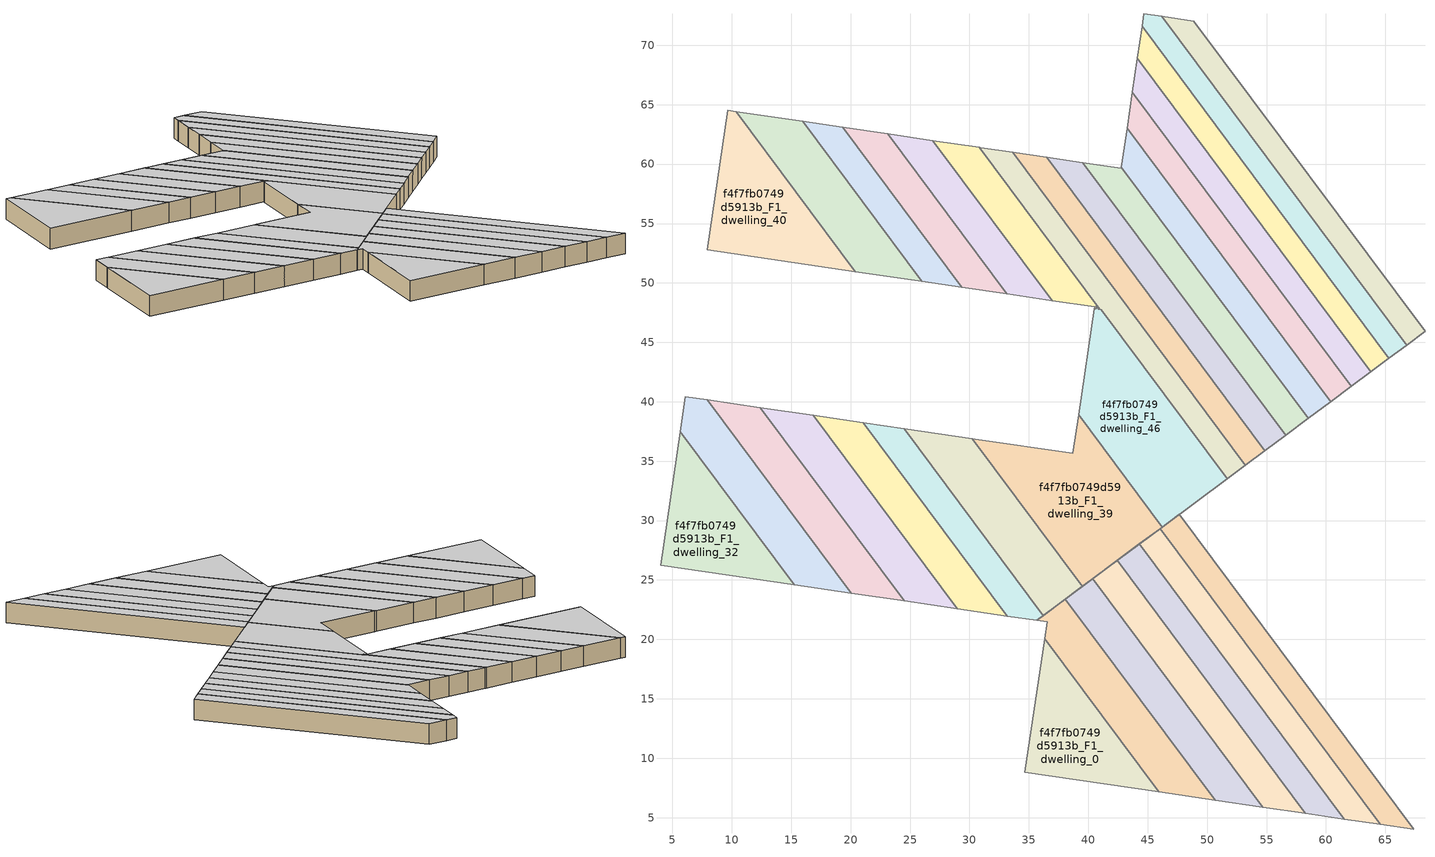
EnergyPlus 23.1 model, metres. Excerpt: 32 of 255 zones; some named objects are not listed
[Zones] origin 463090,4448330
f4f7fb0749d5913b_F1_dwelling_0
 floor to f4f7fb0749d5913b_F0_dwelling_0 (EU_floor_Construction): 36.33,20.07 45.93,7.17 34.66,8.82 z3
 wall adiabatic (EU_wall_Construction): 36.33,20.07 34.66,8.82 45.93,7.17 z3:6
 wall to f4f7fb0749d5913b_F1_dwelling_1 (EU_wall_Construction): 45.93,7.17 36.33,20.07 z3:6
 ceiling to f4f7fb0749d5913b_F2_dwelling_0 (EU_floor_Construction): 45.93,7.17 36.33,20.07 34.66,8.82 z6
f4f7fb0749d5913b_F1_dwelling_1
 floor to f4f7fb0749d5913b_F0_dwelling_1 (EU_floor_Construction): 38.07,23.39 50.67,6.47 45.93,7.17 36.33,20.07 36.53,21.47 35.66,21.6 z3
 wall adiabatic (EU_wall_Construction): 38.07,23.39 35.66,21.6 36.53,21.47 36.33,20.07 / 45.93,7.17 50.67,6.47 z3:6
 wall to f4f7fb0749d5913b_F1_dwelling_2 (EU_wall_Construction): 50.67,6.47 38.07,23.39 z3:6
 ceiling to f4f7fb0749d5913b_F2_dwelling_1 (EU_floor_Construction): 50.67,6.47 38.07,23.39 35.66,21.6 36.53,21.47 36.33,20.07 45.93,7.17 z6
f4f7fb0749d5913b_F1_dwelling_2
 floor to f4f7fb0749d5913b_F0_dwelling_2 (EU_floor_Construction): 40.38,25.11 54.69,5.88 50.67,6.47 38.07,23.39 z3
 wall to f4f7fb0749d5913b_F1_dwelling_3 (EU_wall_Construction): 54.69,5.88 40.38,25.11 z3:6
 wall adiabatic (EU_wall_Construction): 50.67,6.47 54.69,5.88 / 40.38,25.11 38.07,23.39 z3:6
 ceiling to f4f7fb0749d5913b_F2_dwelling_2 (EU_floor_Construction): 54.69,5.88 40.38,25.11 38.07,23.39 50.67,6.47 z6
f4f7fb0749d5913b_F1_dwelling_3
 floor to f4f7fb0749d5913b_F0_dwelling_3 (EU_floor_Construction): 42.43,26.64 58.28,5.36 54.69,5.88 40.38,25.11 z3
 wall to f4f7fb0749d5913b_F1_dwelling_4 (EU_wall_Construction): 58.28,5.36 42.43,26.64 z3:6
 wall adiabatic (EU_wall_Construction): 54.69,5.88 58.28,5.36 / 42.43,26.64 40.38,25.11 z3:6
 ceiling to f4f7fb0749d5913b_F2_dwelling_3 (EU_floor_Construction): 58.28,5.36 42.43,26.64 40.38,25.11 54.69,5.88 z6
f4f7fb0749d5913b_F1_dwelling_32
 floor to f4f7fb0749d5913b_F0_dwelling_32 (EU_floor_Construction): 5.66,37.49 15.27,24.59 4,26.24 z3
 wall adiabatic (EU_wall_Construction): 5.66,37.49 4,26.24 15.27,24.59 z3:6
 wall to f4f7fb0749d5913b_F1_dwelling_33 (EU_wall_Construction): 15.27,24.59 5.66,37.49 z3:6
 ceiling to f4f7fb0749d5913b_F2_dwelling_32 (EU_floor_Construction): 15.27,24.59 5.66,37.49 4,26.24 z6
f4f7fb0749d5913b_F1_dwelling_33
 floor to f4f7fb0749d5913b_F0_dwelling_33 (EU_floor_Construction): 7.92,40.17 20.04,23.89 15.27,24.59 5.66,37.49 6.1,40.43 z3
 wall adiabatic (EU_wall_Construction): 15.27,24.59 20.04,23.89 / 7.92,40.17 6.1,40.43 5.66,37.49 z3:6
 wall to f4f7fb0749d5913b_F1_dwelling_34 (EU_wall_Construction): 20.04,23.89 7.92,40.17 z3:6
 ceiling to f4f7fb0749d5913b_F2_dwelling_33 (EU_floor_Construction): 20.04,23.89 7.92,40.17 6.1,40.43 5.66,37.49 15.27,24.59 z6
f4f7fb0749d5913b_F1_dwelling_34
 floor to f4f7fb0749d5913b_F0_dwelling_34 (EU_floor_Construction): 12.39,39.51 24.5,23.23 20.04,23.89 7.92,40.17 z3
 wall adiabatic (EU_wall_Construction): 12.39,39.51 7.92,40.17 / 20.04,23.89 24.5,23.23 z3:6
 wall to f4f7fb0749d5913b_F1_dwelling_35 (EU_wall_Construction): 24.5,23.23 12.39,39.51 z3:6
 ceiling to f4f7fb0749d5913b_F2_dwelling_34 (EU_floor_Construction): 24.5,23.23 12.39,39.51 7.92,40.17 20.04,23.89 z6
f4f7fb0749d5913b_F1_dwelling_35
 floor to f4f7fb0749d5913b_F0_dwelling_35 (EU_floor_Construction): 16.85,38.86 28.97,22.58 24.5,23.23 12.39,39.51 z3
 wall adiabatic (EU_wall_Construction): 16.85,38.86 12.39,39.51 / 24.5,23.23 28.97,22.58 z3:6
 wall to f4f7fb0749d5913b_F1_dwelling_36 (EU_wall_Construction): 28.97,22.58 16.85,38.86 z3:6
 ceiling to f4f7fb0749d5913b_F2_dwelling_35 (EU_floor_Construction): 28.97,22.58 16.85,38.86 12.39,39.51 24.5,23.23 z6
f4f7fb0749d5913b_F1_dwelling_36
 floor to f4f7fb0749d5913b_F0_dwelling_36 (EU_floor_Construction): 21.08,38.24 33.19,21.96 28.97,22.58 16.85,38.86 z3
 wall adiabatic (EU_wall_Construction): 21.08,38.24 16.85,38.86 / 28.97,22.58 33.19,21.96 z3:6
 wall to f4f7fb0749d5913b_F1_dwelling_37 (EU_wall_Construction): 33.19,21.96 21.08,38.24 z3:6
 ceiling to f4f7fb0749d5913b_F2_dwelling_36 (EU_floor_Construction): 33.19,21.96 21.08,38.24 16.85,38.86 28.97,22.58 z6
f4f7fb0749d5913b_F1_dwelling_37
 floor to f4f7fb0749d5913b_F0_dwelling_37 (EU_floor_Construction): 24.51,37.74 36.21,22.01 35.66,21.6 33.19,21.96 21.08,38.24 z3
 wall adiabatic (EU_wall_Construction): 33.19,21.96 35.66,21.6 36.21,22.01 / 24.51,37.74 21.08,38.24 z3:6
 wall to f4f7fb0749d5913b_F1_dwelling_38 (EU_wall_Construction): 36.21,22.01 24.51,37.74 z3:6
 ceiling to f4f7fb0749d5913b_F2_dwelling_37 (EU_floor_Construction): 36.21,22.01 24.51,37.74 21.08,38.24 33.19,21.96 35.66,21.6 z6
f4f7fb0749d5913b_F1_dwelling_38
 floor to f4f7fb0749d5913b_F0_dwelling_38 (EU_floor_Construction): 30.25,36.89 39.51,24.46 36.21,22.01 24.51,37.74 z3
 wall adiabatic (EU_wall_Construction): 30.25,36.89 24.51,37.74 / 36.21,22.01 39.51,24.46 z3:6
 wall to f4f7fb0749d5913b_F1_dwelling_39 (EU_wall_Construction): 39.51,24.46 30.25,36.89 z3:6
 ceiling to f4f7fb0749d5913b_F2_dwelling_38 (EU_floor_Construction): 39.51,24.46 30.25,36.89 24.51,37.74 36.21,22.01 z6
f4f7fb0749d5913b_F1_dwelling_39
 floor to f4f7fb0749d5913b_F0_dwelling_39 (EU_floor_Construction): 39.18,38.9 46.21,29.45 39.63,24.56 39.51,24.46 30.25,36.89 30.47,36.86 38.7,35.66 z3
 wall adiabatic (EU_wall_Construction): 39.18,38.9 38.7,35.66 30.47,36.86 30.25,36.89 / 39.51,24.46 39.63,24.56 46.21,29.45 z3:6
 wall to f4f7fb0749d5913b_F1_dwelling_46 (EU_wall_Construction): 46.21,29.45 39.18,38.9 z3:6
 ceiling to f4f7fb0749d5913b_F2_dwelling_39 (EU_floor_Construction): 46.21,29.45 39.18,38.9 38.7,35.66 30.47,36.86 30.25,36.89 39.51,24.46 39.63,24.56 z6
f4f7fb0749d5913b_F1_dwelling_4
 floor to f4f7fb0749d5913b_F0_dwelling_4 (EU_floor_Construction): 44.31,28.04 61.55,4.88 58.28,5.36 42.43,26.64 z3
 wall to f4f7fb0749d5913b_F1_dwelling_5 (EU_wall_Construction): 61.55,4.88 44.31,28.04 z3:6
 wall adiabatic (EU_wall_Construction): 58.28,5.36 61.55,4.88 / 44.31,28.04 42.43,26.64 z3:6
 ceiling to f4f7fb0749d5913b_F2_dwelling_4 (EU_floor_Construction): 61.55,4.88 44.31,28.04 42.43,26.64 58.28,5.36 z6
f4f7fb0749d5913b_F1_dwelling_40
 floor to f4f7fb0749d5913b_F0_dwelling_40 (EU_floor_Construction): 10.39,64.41 20.41,50.94 7.92,52.78 9.65,64.51 z3
 wall adiabatic (EU_wall_Construction): 10.39,64.41 9.65,64.51 7.92,52.78 20.41,50.94 z3:6
 wall to f4f7fb0749d5913b_F1_dwelling_41 (EU_wall_Construction): 20.41,50.94 10.39,64.41 z3:6
 ceiling to f4f7fb0749d5913b_F2_dwelling_40 (EU_floor_Construction): 20.41,50.94 10.39,64.41 9.65,64.51 7.92,52.78 z6
f4f7fb0749d5913b_F1_dwelling_41
 floor to f4f7fb0749d5913b_F0_dwelling_41 (EU_floor_Construction): 15.97,63.59 25.99,50.12 20.41,50.94 10.39,64.41 z3
 wall adiabatic (EU_wall_Construction): 20.41,50.94 25.99,50.12 / 15.97,63.59 10.39,64.41 z3:6
 wall to f4f7fb0749d5913b_F1_dwelling_42 (EU_wall_Construction): 25.99,50.12 15.97,63.59 z3:6
 ceiling to f4f7fb0749d5913b_F2_dwelling_41 (EU_floor_Construction): 25.99,50.12 15.97,63.59 10.39,64.41 20.41,50.94 z6
f4f7fb0749d5913b_F1_dwelling_42
 floor to f4f7fb0749d5913b_F0_dwelling_42 (EU_floor_Construction): 19.34,63.09 29.36,49.63 25.99,50.12 15.97,63.59 z3
 wall to f4f7fb0749d5913b_F1_dwelling_43 (EU_wall_Construction): 29.36,49.63 19.34,63.09 z3:6
 wall adiabatic (EU_wall_Construction): 25.99,50.12 29.36,49.63 / 19.34,63.09 15.97,63.59 z3:6
 ceiling to f4f7fb0749d5913b_F2_dwelling_42 (EU_floor_Construction): 29.36,49.63 19.34,63.09 15.97,63.59 25.99,50.12 z6
f4f7fb0749d5913b_F1_dwelling_43
 floor to f4f7fb0749d5913b_F0_dwelling_43 (EU_floor_Construction): 23.11,62.54 33.13,49.08 29.36,49.63 19.34,63.09 z3
 wall adiabatic (EU_wall_Construction): 23.11,62.54 19.34,63.09 / 29.36,49.63 33.13,49.08 z3:6
 wall to f4f7fb0749d5913b_F1_dwelling_44 (EU_wall_Construction): 33.13,49.08 23.11,62.54 z3:6
 ceiling to f4f7fb0749d5913b_F2_dwelling_43 (EU_floor_Construction): 33.13,49.08 23.11,62.54 19.34,63.09 29.36,49.63 z6
f4f7fb0749d5913b_F1_dwelling_44
 floor to f4f7fb0749d5913b_F0_dwelling_44 (EU_floor_Construction): 26.93,61.98 36.95,48.52 33.13,49.08 23.11,62.54 z3
 wall adiabatic (EU_wall_Construction): 26.93,61.98 23.11,62.54 / 33.13,49.08 36.95,48.52 z3:6
 wall to f4f7fb0749d5913b_F1_dwelling_45 (EU_wall_Construction): 36.95,48.52 26.93,61.98 z3:6
 ceiling to f4f7fb0749d5913b_F2_dwelling_44 (EU_floor_Construction): 36.95,48.52 26.93,61.98 23.11,62.54 33.13,49.08 z6
f4f7fb0749d5913b_F1_dwelling_45
 floor to f4f7fb0749d5913b_F0_dwelling_45 (EU_floor_Construction): 30.84,61.41 40.99,47.77 40.9,47.79 40.69,48.06 40.65,47.82 40.5,47.84 40.53,47.99 36.95,48.52 26.93,61.98 z3
 wall to f4f7fb0749d5913b_F1_dwelling_46 (EU_wall_Construction): 40.5,47.84 40.65,47.82 40.69,48.06 40.9,47.79 z3:6
 wall adiabatic (EU_wall_Construction): 36.95,48.52 40.53,47.99 40.5,47.84 / 30.84,61.41 26.93,61.98 / 40.9,47.79 40.99,47.77 z3:6
 wall to f4f7fb0749d5913b_F1_dwelling_47 (EU_wall_Construction): 40.99,47.77 30.84,61.41 z3:6
 ceiling to f4f7fb0749d5913b_F2_dwelling_45 (EU_floor_Construction): 40.99,47.77 30.84,61.41 26.93,61.98 36.95,48.52 40.53,47.99 40.5,47.84 40.65,47.82 40.69,48.06 40.9,47.79 z6
f4f7fb0749d5913b_F1_dwelling_46
 floor to f4f7fb0749d5913b_F0_dwelling_46 (EU_floor_Construction): 41.1,47.75 51.69,33.53 46.21,29.45 39.18,38.9 40.5,47.84 40.65,47.82 40.69,48.06 40.9,47.79 z3
 wall adiabatic (EU_wall_Construction): 41.1,47.75 40.9,47.79 / 46.21,29.45 51.69,33.53 / 40.5,47.84 39.18,38.9 z3:6
 wall to f4f7fb0749d5913b_F1_dwelling_47 (EU_wall_Construction): 51.69,33.53 41.1,47.75 z3:6
 ceiling to f4f7fb0749d5913b_F2_dwelling_46 (EU_floor_Construction): 51.69,33.53 41.1,47.75 40.9,47.79 40.69,48.06 40.65,47.82 40.5,47.84 39.18,38.9 46.21,29.45 z6
f4f7fb0749d5913b_F1_dwelling_47
 floor to f4f7fb0749d5913b_F0_dwelling_47 (EU_floor_Construction): 41.1,47.75 40.99,47.77 30.84,61.41 30.96,61.39 33.64,61 53.23,34.68 51.69,33.53 z3
 wall adiabatic (EU_wall_Construction): 33.64,61 30.96,61.39 30.84,61.41 / 51.69,33.53 53.23,34.68 / 40.99,47.77 41.1,47.75 z3:6
 wall to f4f7fb0749d5913b_F1_dwelling_48 (EU_wall_Construction): 53.23,34.68 33.64,61 z3:6
 ceiling to f4f7fb0749d5913b_F2_dwelling_47 (EU_floor_Construction): 53.23,34.68 33.64,61 30.96,61.39 30.84,61.41 40.99,47.77 41.1,47.75 51.69,33.53 z6
f4f7fb0749d5913b_F1_dwelling_48
 floor to f4f7fb0749d5913b_F0_dwelling_48 (EU_floor_Construction): 36.49,60.58 54.86,35.89 53.23,34.68 33.64,61 z3
 wall adiabatic (EU_wall_Construction): 36.49,60.58 33.64,61 / 53.23,34.68 54.86,35.89 z3:6
 wall to f4f7fb0749d5913b_F1_dwelling_49 (EU_wall_Construction): 54.86,35.89 36.49,60.58 z3:6
 ceiling to f4f7fb0749d5913b_F2_dwelling_48 (EU_floor_Construction): 54.86,35.89 36.49,60.58 33.64,61 53.23,34.68 z6
f4f7fb0749d5913b_F1_dwelling_49
 floor to f4f7fb0749d5913b_F0_dwelling_49 (EU_floor_Construction): 39.54,60.13 56.61,37.2 54.86,35.89 36.49,60.58 z3
 wall adiabatic (EU_wall_Construction): 39.54,60.13 36.49,60.58 / 54.86,35.89 56.61,37.2 z3:6
 wall to f4f7fb0749d5913b_F1_dwelling_50 (EU_wall_Construction): 56.61,37.2 39.54,60.13 z3:6
 ceiling to f4f7fb0749d5913b_F2_dwelling_49 (EU_floor_Construction): 56.61,37.2 39.54,60.13 36.49,60.58 54.86,35.89 z6
f4f7fb0749d5913b_F1_dwelling_5
 floor to f4f7fb0749d5913b_F0_dwelling_5 (EU_floor_Construction): 46.04,29.33 64.57,4.43 61.55,4.88 44.31,28.04 z3
 wall to f4f7fb0749d5913b_F1_dwelling_6 (EU_wall_Construction): 64.57,4.43 46.04,29.33 z3:6
 wall adiabatic (EU_wall_Construction): 61.55,4.88 64.57,4.43 / 46.04,29.33 44.31,28.04 z3:6
 ceiling to f4f7fb0749d5913b_F2_dwelling_5 (EU_floor_Construction): 64.57,4.43 46.04,29.33 44.31,28.04 61.55,4.88 z6
f4f7fb0749d5913b_F1_dwelling_50
 floor to f4f7fb0749d5913b_F0_dwelling_50 (EU_floor_Construction): 42.78,59.74 58.51,38.61 56.61,37.2 39.54,60.13 42.77,59.66 z3
 wall adiabatic (EU_wall_Construction): 56.61,37.2 58.51,38.61 / 42.78,59.74 42.77,59.66 39.54,60.13 z3:6
 wall to f4f7fb0749d5913b_F1_dwelling_51 (EU_wall_Construction): 58.51,38.61 42.78,59.74 z3:6
 ceiling to f4f7fb0749d5913b_F2_dwelling_50 (EU_floor_Construction): 58.51,38.61 42.78,59.74 42.77,59.66 39.54,60.13 56.61,37.2 z6
f4f7fb0749d5913b_F1_dwelling_51
 floor to f4f7fb0749d5913b_F0_dwelling_51 (EU_floor_Construction): 43.27,63.03 60.4,40.01 58.51,38.61 42.78,59.74 z3
 wall adiabatic (EU_wall_Construction): 43.27,63.03 42.78,59.74 / 58.51,38.61 60.4,40.01 z3:6
 wall to f4f7fb0749d5913b_F1_dwelling_52 (EU_wall_Construction): 60.4,40.01 43.27,63.03 z3:6
 ceiling to f4f7fb0749d5913b_F2_dwelling_51 (EU_floor_Construction): 60.4,40.01 43.27,63.03 42.78,59.74 58.51,38.61 z6
f4f7fb0749d5913b_F1_dwelling_52
 floor to f4f7fb0749d5913b_F0_dwelling_52 (EU_floor_Construction): 43.72,66.07 62.14,41.31 60.4,40.01 43.27,63.03 z3
 wall adiabatic (EU_wall_Construction): 43.72,66.07 43.27,63.03 / 60.4,40.01 62.14,41.31 z3:6
 wall to f4f7fb0749d5913b_F1_dwelling_53 (EU_wall_Construction): 62.14,41.31 43.72,66.07 z3:6
 ceiling to f4f7fb0749d5913b_F2_dwelling_52 (EU_floor_Construction): 62.14,41.31 43.72,66.07 43.27,63.03 60.4,40.01 z6
f4f7fb0749d5913b_F1_dwelling_53
 floor to f4f7fb0749d5913b_F0_dwelling_53 (EU_floor_Construction): 44.14,68.91 63.77,42.52 62.14,41.31 43.72,66.07 z3
 wall adiabatic (EU_wall_Construction): 44.14,68.91 43.72,66.07 / 62.14,41.31 63.77,42.52 z3:6
 wall to f4f7fb0749d5913b_F1_dwelling_54 (EU_wall_Construction): 63.77,42.52 44.14,68.91 z3:6
 ceiling to f4f7fb0749d5913b_F2_dwelling_53 (EU_floor_Construction): 63.77,42.52 44.14,68.91 43.72,66.07 62.14,41.31 z6
f4f7fb0749d5913b_F1_dwelling_54
 floor to f4f7fb0749d5913b_F0_dwelling_54 (EU_floor_Construction): 44.53,71.58 65.31,43.67 63.77,42.52 44.14,68.91 z3
 wall adiabatic (EU_wall_Construction): 44.53,71.58 44.14,68.91 / 63.77,42.52 65.31,43.67 z3:6
 wall to f4f7fb0749d5913b_F1_dwelling_55 (EU_wall_Construction): 65.31,43.67 44.53,71.58 z3:6
 ceiling to f4f7fb0749d5913b_F2_dwelling_54 (EU_floor_Construction): 65.31,43.67 44.53,71.58 44.14,68.91 63.77,42.52 z6
f4f7fb0749d5913b_F1_dwelling_55
 floor to f4f7fb0749d5913b_F0_dwelling_55 (EU_floor_Construction): 46.19,72.44 66.79,44.77 65.31,43.67 44.53,71.58 44.69,72.66 z3
 wall adiabatic (EU_wall_Construction): 65.31,43.67 66.79,44.77 / 46.19,72.44 44.69,72.66 44.53,71.58 z3:6
 wall to f4f7fb0749d5913b_F1_dwelling_56 (EU_wall_Construction): 66.79,44.77 46.19,72.44 z3:6
 ceiling to f4f7fb0749d5913b_F2_dwelling_55 (EU_floor_Construction): 66.79,44.77 46.19,72.44 44.69,72.66 44.53,71.58 65.31,43.67 z6
f4f7fb0749d5913b_F1_dwelling_56
 floor to f4f7fb0749d5913b_F0_dwelling_56 (EU_floor_Construction): 48.9,72.04 68.34,45.92 66.79,44.77 46.19,72.44 z3
 wall adiabatic (EU_wall_Construction): 48.9,72.04 46.19,72.44 / 66.79,44.77 68.34,45.92 z3:6
 wall to f4f7fb0749d5913b_F1_dwelling_57 (EU_wall_Construction): 68.34,45.92 48.9,72.04 z3:6
 ceiling to f4f7fb0749d5913b_F2_dwelling_56 (EU_floor_Construction): 68.34,45.92 48.9,72.04 46.19,72.44 66.79,44.77 z6
f4f7fb0749d5913b_F1_dwelling_6
 floor to f4f7fb0749d5913b_F0_dwelling_6 (EU_floor_Construction): 47.67,30.54 67.4,4.02 64.57,4.43 46.04,29.33 z3
 wall to f4f7fb0749d5913b_F1_dwelling_7 (EU_wall_Construction): 67.4,4.02 47.67,30.54 z3:6
 wall adiabatic (EU_wall_Construction): 64.57,4.43 67.4,4.02 / 47.67,30.54 46.04,29.33 z3:6
 ceiling to f4f7fb0749d5913b_F2_dwelling_6 (EU_floor_Construction): 67.4,4.02 47.67,30.54 46.04,29.33 64.57,4.43 z6
[Building]
EU S2 Campaign: North Axis=0; Terrain=City; Solar Distribution=FullExterior
[Site:Location]
Yerevan-Zvartnots.Intl.AP: Latitude=40.15; Longitude=44.383; Time Zone=4; Elevation=854
[SizingPeriod:WeatherFileDays]
AnnualSizingPeriod: Begin Month=1; Begin Day of Month=1; End Month=12; End Day of Month=31; Day of Week for Start Day=Monday; Use Weather File Daylight Saving Period=No; Use Weather File Rain and Snow Indicators=No
[MATERIAL]
EU_InternalMass_Material: Roughness=MediumRough; Thickness=0.1; Conductivity=1; Density=1800; Specific Heat=900; Thermal Absorptance=0.9; Solar Absorptance=0.7; Visible Absorptance=0.7
[MATERIAL:NOMASS] Roughness=MediumRough; Thermal Absorptance=0.9; Solar Absorptance=0.7; Visible Absorptance=0.7
Name | Thermal Resistance
EU_wall_NoMass | 1.08488
EU_floor_NoMass | 0.493739
[CONSTRUCTION]
EU_wall_Construction: EU_wall_NoMass
EU_floor_Construction: EU_floor_NoMass
EU_InternalMass_Construction: EU_InternalMass_Material
[ZONE] Type=1; Multiplier=1; Ceiling Height=autocalculate; Floor Area=autocalculate; Part of Total Floor Area=Yes
Name | Volume
f4f7fb0749d5913b_F1_dwelling_0; f4f7fb0749d5913b_F1_dwelling_32 | 194.309
f4f7fb0749d5913b_F1_dwelling_1 | 194.262
f4f7fb0749d5913b_F1_dwelling_2 | 194.34
f4f7fb0749d5913b_F1_dwelling_3 | 194.289
f4f7fb0749d5913b_F1_dwelling_33 | 194.268
f4f7fb0749d5913b_F1_dwelling_34 | 194.323
f4f7fb0749d5913b_F1_dwelling_35 | 194.274
f4f7fb0749d5913b_F1_dwelling_36 | 183.824
f4f7fb0749d5913b_F1_dwelling_37 | 148.698
f4f7fb0749d5913b_F1_dwelling_38 | 216.167
f4f7fb0749d5913b_F1_dwelling_39 | 299.967
f4f7fb0749d5913b_F1_dwelling_4 | 194.328
f4f7fb0749d5913b_F1_dwelling_40 | 237.947
f4f7fb0749d5913b_F1_dwelling_41 | 200.844
f4f7fb0749d5913b_F1_dwelling_42 | 121.241
f4f7fb0749d5913b_F1_dwelling_43 | 135.643
f4f7fb0749d5913b_F1_dwelling_44 | 137.301
f4f7fb0749d5913b_F1_dwelling_45 | 140.743
f4f7fb0749d5913b_F1_dwelling_46 | 310.631
f4f7fb0749d5913b_F1_dwelling_47 | 198.592
f4f7fb0749d5913b_F1_dwelling_48 | 194.255
f4f7fb0749d5913b_F1_dwelling_49 | 194.307
f4f7fb0749d5913b_F1_dwelling_5 | 194.272
f4f7fb0749d5913b_F1_dwelling_50 | 194.252
f4f7fb0749d5913b_F1_dwelling_51 | 194.317
f4f7fb0749d5913b_F1_dwelling_52; f4f7fb0749d5913b_F1_dwelling_6 | 194.247
f4f7fb0749d5913b_F1_dwelling_53 | 194.31
f4f7fb0749d5913b_F1_dwelling_54 | 194.285
f4f7fb0749d5913b_F1_dwelling_55 | 194.334
f4f7fb0749d5913b_F1_dwelling_56 | 194.277
[INTERNALMASS] Construction=EU_InternalMass_Construction
Name | Zone or ZoneList | Surface Area
f4f7fb0749d5913b_F1_dwelling_0_EU_InternalMass | f4f7fb0749d5913b_F1_dwelling_0 | 64.7697
f4f7fb0749d5913b_F1_dwelling_1_EU_InternalMass | f4f7fb0749d5913b_F1_dwelling_1 | 64.7539
f4f7fb0749d5913b_F1_dwelling_2_EU_InternalMass | f4f7fb0749d5913b_F1_dwelling_2 | 64.78
f4f7fb0749d5913b_F1_dwelling_3_EU_InternalMass | f4f7fb0749d5913b_F1_dwelling_3 | 64.7631
f4f7fb0749d5913b_F1_dwelling_4_EU_InternalMass | f4f7fb0749d5913b_F1_dwelling_4 | 64.776
f4f7fb0749d5913b_F1_dwelling_5_EU_InternalMass | f4f7fb0749d5913b_F1_dwelling_5 | 64.7572
f4f7fb0749d5913b_F1_dwelling_6_EU_InternalMass | f4f7fb0749d5913b_F1_dwelling_6 | 64.7488
f4f7fb0749d5913b_F1_dwelling_32_EU_InternalMass | f4f7fb0749d5913b_F1_dwelling_32 | 64.7697
f4f7fb0749d5913b_F1_dwelling_33_EU_InternalMass | f4f7fb0749d5913b_F1_dwelling_33 | 64.7561
f4f7fb0749d5913b_F1_dwelling_34_EU_InternalMass | f4f7fb0749d5913b_F1_dwelling_34 | 64.7741
f4f7fb0749d5913b_F1_dwelling_35_EU_InternalMass | f4f7fb0749d5913b_F1_dwelling_35 | 64.7579
f4f7fb0749d5913b_F1_dwelling_36_EU_InternalMass | f4f7fb0749d5913b_F1_dwelling_36 | 61.2747
f4f7fb0749d5913b_F1_dwelling_37_EU_InternalMass | f4f7fb0749d5913b_F1_dwelling_37 | 49.5663
f4f7fb0749d5913b_F1_dwelling_38_EU_InternalMass | f4f7fb0749d5913b_F1_dwelling_38 | 72.0642
f4f7fb0749d5913b_F1_dwelling_39_EU_InternalMass | f4f7fb0749d5913b_F1_dwelling_39 | 99.9807
f4f7fb0749d5913b_F1_dwelling_40_EU_InternalMass | f4f7fb0749d5913b_F1_dwelling_40 | 79.3176
f4f7fb0749d5913b_F1_dwelling_41_EU_InternalMass | f4f7fb0749d5913b_F1_dwelling_41 | 66.9432
f4f7fb0749d5913b_F1_dwelling_42_EU_InternalMass | f4f7fb0749d5913b_F1_dwelling_42 | 40.4137
f4f7fb0749d5913b_F1_dwelling_43_EU_InternalMass | f4f7fb0749d5913b_F1_dwelling_43 | 45.2099
f4f7fb0749d5913b_F1_dwelling_44_EU_InternalMass | f4f7fb0749d5913b_F1_dwelling_44 | 45.7745
f4f7fb0749d5913b_F1_dwelling_45_EU_InternalMass | f4f7fb0749d5913b_F1_dwelling_45 | 46.9132
f4f7fb0749d5913b_F1_dwelling_46_EU_InternalMass | f4f7fb0749d5913b_F1_dwelling_46 | 103.538
f4f7fb0749d5913b_F1_dwelling_47_EU_InternalMass | f4f7fb0749d5913b_F1_dwelling_47 | 66.2029
f4f7fb0749d5913b_F1_dwelling_48_EU_InternalMass | f4f7fb0749d5913b_F1_dwelling_48 | 64.7515
f4f7fb0749d5913b_F1_dwelling_49_EU_InternalMass | f4f7fb0749d5913b_F1_dwelling_49 | 64.769
f4f7fb0749d5913b_F1_dwelling_50_EU_InternalMass | f4f7fb0749d5913b_F1_dwelling_50 | 64.7507
f4f7fb0749d5913b_F1_dwelling_51_EU_InternalMass | f4f7fb0749d5913b_F1_dwelling_51 | 64.7724
f4f7fb0749d5913b_F1_dwelling_52_EU_InternalMass | f4f7fb0749d5913b_F1_dwelling_52 | 64.7493
f4f7fb0749d5913b_F1_dwelling_53_EU_InternalMass | f4f7fb0749d5913b_F1_dwelling_53 | 64.7703
f4f7fb0749d5913b_F1_dwelling_54_EU_InternalMass | f4f7fb0749d5913b_F1_dwelling_54 | 64.7615
f4f7fb0749d5913b_F1_dwelling_55_EU_InternalMass | f4f7fb0749d5913b_F1_dwelling_55 | 64.7782
f4f7fb0749d5913b_F1_dwelling_56_EU_InternalMass | f4f7fb0749d5913b_F1_dwelling_56 | 64.7588
[OTHEREQUIPMENT] Fuel Type=Electricity; Design Level Calculation Method=Watts/Area; Power per Zone Floor Area=1; Fraction Latent=0; Fraction Radiant=0; Fraction Lost=0; Carbon Dioxide Generation Rate=0; EndUse Subcategory=EU_Step8_InternalGains
Name | Zone or ZoneList or Space or SpaceList | Schedule
EU_Step8_InternalGain_f4f7fb0749d5913b_F1_dwelling_0_f000 | f4f7fb0749d5913b_F1_dwelling_0 | EU_Step8_GainSchedule_f4f7fb0749d5913b_F1_dwelling_0_f000
EU_Step8_InternalGain_f4f7fb0749d5913b_F1_dwelling_1_f000 | f4f7fb0749d5913b_F1_dwelling_1 | EU_Step8_GainSchedule_f4f7fb0749d5913b_F1_dwelling_1_f000
EU_Step8_InternalGain_f4f7fb0749d5913b_F1_dwelling_2_f000 | f4f7fb0749d5913b_F1_dwelling_2 | EU_Step8_GainSchedule_f4f7fb0749d5913b_F1_dwelling_2_f000
EU_Step8_InternalGain_f4f7fb0749d5913b_F1_dwelling_3_f000 | f4f7fb0749d5913b_F1_dwelling_3 | EU_Step8_GainSchedule_f4f7fb0749d5913b_F1_dwelling_3_f000
EU_Step8_InternalGain_f4f7fb0749d5913b_F1_dwelling_4_f000 | f4f7fb0749d5913b_F1_dwelling_4 | EU_Step8_GainSchedule_f4f7fb0749d5913b_F1_dwelling_4_f000
EU_Step8_InternalGain_f4f7fb0749d5913b_F1_dwelling_5_f000 | f4f7fb0749d5913b_F1_dwelling_5 | EU_Step8_GainSchedule_f4f7fb0749d5913b_F1_dwelling_5_f000
EU_Step8_InternalGain_f4f7fb0749d5913b_F1_dwelling_6_f000 | f4f7fb0749d5913b_F1_dwelling_6 | EU_Step8_GainSchedule_f4f7fb0749d5913b_F1_dwelling_6_f000
EU_Step8_InternalGain_f4f7fb0749d5913b_F1_dwelling_32_f000 | f4f7fb0749d5913b_F1_dwelling_32 | EU_Step8_GainSchedule_f4f7fb0749d5913b_F1_dwelling_32_f000
EU_Step8_InternalGain_f4f7fb0749d5913b_F1_dwelling_33_f000 | f4f7fb0749d5913b_F1_dwelling_33 | EU_Step8_GainSchedule_f4f7fb0749d5913b_F1_dwelling_33_f000
EU_Step8_InternalGain_f4f7fb0749d5913b_F1_dwelling_34_f000 | f4f7fb0749d5913b_F1_dwelling_34 | EU_Step8_GainSchedule_f4f7fb0749d5913b_F1_dwelling_34_f000
EU_Step8_InternalGain_f4f7fb0749d5913b_F1_dwelling_35_f000 | f4f7fb0749d5913b_F1_dwelling_35 | EU_Step8_GainSchedule_f4f7fb0749d5913b_F1_dwelling_35_f000
EU_Step8_InternalGain_f4f7fb0749d5913b_F1_dwelling_36_f000 | f4f7fb0749d5913b_F1_dwelling_36 | EU_Step8_GainSchedule_f4f7fb0749d5913b_F1_dwelling_36_f000
EU_Step8_InternalGain_f4f7fb0749d5913b_F1_dwelling_37_f000 | f4f7fb0749d5913b_F1_dwelling_37 | EU_Step8_GainSchedule_f4f7fb0749d5913b_F1_dwelling_37_f000
EU_Step8_InternalGain_f4f7fb0749d5913b_F1_dwelling_38_f000 | f4f7fb0749d5913b_F1_dwelling_38 | EU_Step8_GainSchedule_f4f7fb0749d5913b_F1_dwelling_38_f000
EU_Step8_InternalGain_f4f7fb0749d5913b_F1_dwelling_39_f000 | f4f7fb0749d5913b_F1_dwelling_39 | EU_Step8_GainSchedule_f4f7fb0749d5913b_F1_dwelling_39_f000
EU_Step8_InternalGain_f4f7fb0749d5913b_F1_dwelling_40_f000 | f4f7fb0749d5913b_F1_dwelling_40 | EU_Step8_GainSchedule_f4f7fb0749d5913b_F1_dwelling_40_f000
EU_Step8_InternalGain_f4f7fb0749d5913b_F1_dwelling_41_f000 | f4f7fb0749d5913b_F1_dwelling_41 | EU_Step8_GainSchedule_f4f7fb0749d5913b_F1_dwelling_41_f000
EU_Step8_InternalGain_f4f7fb0749d5913b_F1_dwelling_42_f000 | f4f7fb0749d5913b_F1_dwelling_42 | EU_Step8_GainSchedule_f4f7fb0749d5913b_F1_dwelling_42_f000
EU_Step8_InternalGain_f4f7fb0749d5913b_F1_dwelling_43_f000 | f4f7fb0749d5913b_F1_dwelling_43 | EU_Step8_GainSchedule_f4f7fb0749d5913b_F1_dwelling_43_f000
EU_Step8_InternalGain_f4f7fb0749d5913b_F1_dwelling_44_f000 | f4f7fb0749d5913b_F1_dwelling_44 | EU_Step8_GainSchedule_f4f7fb0749d5913b_F1_dwelling_44_f000
EU_Step8_InternalGain_f4f7fb0749d5913b_F1_dwelling_45_f000 | f4f7fb0749d5913b_F1_dwelling_45 | EU_Step8_GainSchedule_f4f7fb0749d5913b_F1_dwelling_45_f000
EU_Step8_InternalGain_f4f7fb0749d5913b_F1_dwelling_46_f000 | f4f7fb0749d5913b_F1_dwelling_46 | EU_Step8_GainSchedule_f4f7fb0749d5913b_F1_dwelling_46_f000
EU_Step8_InternalGain_f4f7fb0749d5913b_F1_dwelling_47_f000 | f4f7fb0749d5913b_F1_dwelling_47 | EU_Step8_GainSchedule_f4f7fb0749d5913b_F1_dwelling_47_f000
EU_Step8_InternalGain_f4f7fb0749d5913b_F1_dwelling_48_f000 | f4f7fb0749d5913b_F1_dwelling_48 | EU_Step8_GainSchedule_f4f7fb0749d5913b_F1_dwelling_48_f000
EU_Step8_InternalGain_f4f7fb0749d5913b_F1_dwelling_49_f000 | f4f7fb0749d5913b_F1_dwelling_49 | EU_Step8_GainSchedule_f4f7fb0749d5913b_F1_dwelling_49_f000
EU_Step8_InternalGain_f4f7fb0749d5913b_F1_dwelling_50_f000 | f4f7fb0749d5913b_F1_dwelling_50 | EU_Step8_GainSchedule_f4f7fb0749d5913b_F1_dwelling_50_f000
EU_Step8_InternalGain_f4f7fb0749d5913b_F1_dwelling_51_f000 | f4f7fb0749d5913b_F1_dwelling_51 | EU_Step8_GainSchedule_f4f7fb0749d5913b_F1_dwelling_51_f000
EU_Step8_InternalGain_f4f7fb0749d5913b_F1_dwelling_52_f000 | f4f7fb0749d5913b_F1_dwelling_52 | EU_Step8_GainSchedule_f4f7fb0749d5913b_F1_dwelling_52_f000
EU_Step8_InternalGain_f4f7fb0749d5913b_F1_dwelling_53_f000 | f4f7fb0749d5913b_F1_dwelling_53 | EU_Step8_GainSchedule_f4f7fb0749d5913b_F1_dwelling_53_f000
EU_Step8_InternalGain_f4f7fb0749d5913b_F1_dwelling_54_f000 | f4f7fb0749d5913b_F1_dwelling_54 | EU_Step8_GainSchedule_f4f7fb0749d5913b_F1_dwelling_54_f000
EU_Step8_InternalGain_f4f7fb0749d5913b_F1_dwelling_55_f000 | f4f7fb0749d5913b_F1_dwelling_55 | EU_Step8_GainSchedule_f4f7fb0749d5913b_F1_dwelling_55_f000
EU_Step8_InternalGain_f4f7fb0749d5913b_F1_dwelling_56_f000 | f4f7fb0749d5913b_F1_dwelling_56 | EU_Step8_GainSchedule_f4f7fb0749d5913b_F1_dwelling_56_f000
[ZONEVENTILATION:DESIGNFLOWRATE] Schedule=EU_AlwaysOn; Design Flow Rate Calculation Method=AirChanges/Hour; Air Changes per Hour=0.540096; Ventilation Type=Natural; Fan Pressure Rise=0; Fan Total Efficiency=1; Constant Term Coefficient=1; Temperature Term Coefficient=0; Velocity Term Coefficient=0; Velocity Squared Term Coefficient=0; Minimum Indoor Temperature=-100; Maximum Indoor Temperature=100; Delta Temperature=-100; Minimum Outdoor Temperature=-100; Maximum Outdoor Temperature=100; Maximum Wind Speed=40
Name | Zone or ZoneList or Space or SpaceList
EU_ConstantAir_f4f7fb0749d5913b_F1_dwelling_0 | f4f7fb0749d5913b_F1_dwelling_0
EU_ConstantAir_f4f7fb0749d5913b_F1_dwelling_1 | f4f7fb0749d5913b_F1_dwelling_1
EU_ConstantAir_f4f7fb0749d5913b_F1_dwelling_2 | f4f7fb0749d5913b_F1_dwelling_2
EU_ConstantAir_f4f7fb0749d5913b_F1_dwelling_3 | f4f7fb0749d5913b_F1_dwelling_3
EU_ConstantAir_f4f7fb0749d5913b_F1_dwelling_4 | f4f7fb0749d5913b_F1_dwelling_4
EU_ConstantAir_f4f7fb0749d5913b_F1_dwelling_5 | f4f7fb0749d5913b_F1_dwelling_5
EU_ConstantAir_f4f7fb0749d5913b_F1_dwelling_6 | f4f7fb0749d5913b_F1_dwelling_6
EU_ConstantAir_f4f7fb0749d5913b_F1_dwelling_32 | f4f7fb0749d5913b_F1_dwelling_32
EU_ConstantAir_f4f7fb0749d5913b_F1_dwelling_33 | f4f7fb0749d5913b_F1_dwelling_33
EU_ConstantAir_f4f7fb0749d5913b_F1_dwelling_34 | f4f7fb0749d5913b_F1_dwelling_34
EU_ConstantAir_f4f7fb0749d5913b_F1_dwelling_35 | f4f7fb0749d5913b_F1_dwelling_35
EU_ConstantAir_f4f7fb0749d5913b_F1_dwelling_36 | f4f7fb0749d5913b_F1_dwelling_36
EU_ConstantAir_f4f7fb0749d5913b_F1_dwelling_37 | f4f7fb0749d5913b_F1_dwelling_37
EU_ConstantAir_f4f7fb0749d5913b_F1_dwelling_38 | f4f7fb0749d5913b_F1_dwelling_38
EU_ConstantAir_f4f7fb0749d5913b_F1_dwelling_39 | f4f7fb0749d5913b_F1_dwelling_39
EU_ConstantAir_f4f7fb0749d5913b_F1_dwelling_40 | f4f7fb0749d5913b_F1_dwelling_40
EU_ConstantAir_f4f7fb0749d5913b_F1_dwelling_41 | f4f7fb0749d5913b_F1_dwelling_41
EU_ConstantAir_f4f7fb0749d5913b_F1_dwelling_42 | f4f7fb0749d5913b_F1_dwelling_42
EU_ConstantAir_f4f7fb0749d5913b_F1_dwelling_43 | f4f7fb0749d5913b_F1_dwelling_43
EU_ConstantAir_f4f7fb0749d5913b_F1_dwelling_44 | f4f7fb0749d5913b_F1_dwelling_44
EU_ConstantAir_f4f7fb0749d5913b_F1_dwelling_45 | f4f7fb0749d5913b_F1_dwelling_45
EU_ConstantAir_f4f7fb0749d5913b_F1_dwelling_46 | f4f7fb0749d5913b_F1_dwelling_46
EU_ConstantAir_f4f7fb0749d5913b_F1_dwelling_47 | f4f7fb0749d5913b_F1_dwelling_47
EU_ConstantAir_f4f7fb0749d5913b_F1_dwelling_48 | f4f7fb0749d5913b_F1_dwelling_48
EU_ConstantAir_f4f7fb0749d5913b_F1_dwelling_49 | f4f7fb0749d5913b_F1_dwelling_49
EU_ConstantAir_f4f7fb0749d5913b_F1_dwelling_50 | f4f7fb0749d5913b_F1_dwelling_50
EU_ConstantAir_f4f7fb0749d5913b_F1_dwelling_51 | f4f7fb0749d5913b_F1_dwelling_51
EU_ConstantAir_f4f7fb0749d5913b_F1_dwelling_52 | f4f7fb0749d5913b_F1_dwelling_52
EU_ConstantAir_f4f7fb0749d5913b_F1_dwelling_53 | f4f7fb0749d5913b_F1_dwelling_53
EU_ConstantAir_f4f7fb0749d5913b_F1_dwelling_54 | f4f7fb0749d5913b_F1_dwelling_54
EU_ConstantAir_f4f7fb0749d5913b_F1_dwelling_55 | f4f7fb0749d5913b_F1_dwelling_55
EU_ConstantAir_f4f7fb0749d5913b_F1_dwelling_56 | f4f7fb0749d5913b_F1_dwelling_56
[HVACTEMPLATE:THERMOSTAT] Constant Heating Setpoint=20; Constant Cooling Setpoint=50
EU_HeatOnly_f4f7fb0749d5913b_F2_dwelling_56; EU_HeatOnly_f4f7fb0749d5913b_F2_dwelling_57; EU_HeatOnly_f4f7fb0749d5913b_F2_dwelling_58; EU_HeatOnly_f4f7fb0749d5913b_F2_dwelling_59; EU_HeatOnly_f4f7fb0749d5913b_F2_dwelling_60; EU_HeatOnly_f4f7fb0749d5913b_F2_dwelling_61; EU_HeatOnly_f4f7fb0749d5913b_F2_dwelling_62; EU_HeatOnly_f4f7fb0749d5913b_F2_dwelling_63; EU_HeatOnly_f4f7fb0749d5913b_F3_dwelling_0; EU_HeatOnly_f4f7fb0749d5913b_F3_dwelling_1; EU_HeatOnly_f4f7fb0749d5913b_F3_dwelling_2; EU_HeatOnly_f4f7fb0749d5913b_F3_dwelling_3; EU_HeatOnly_f4f7fb0749d5913b_F3_dwelling_4; EU_HeatOnly_f4f7fb0749d5913b_F3_dwelling_5; EU_HeatOnly_f4f7fb0749d5913b_F3_dwelling_6; EU_HeatOnly_f4f7fb0749d5913b_F3_dwelling_7; EU_HeatOnly_f4f7fb0749d5913b_F3_dwelling_8; EU_HeatOnly_f4f7fb0749d5913b_F3_dwelling_9; EU_HeatOnly_f4f7fb0749d5913b_F3_dwelling_10; EU_HeatOnly_f4f7fb0749d5913b_F3_dwelling_11; EU_HeatOnly_f4f7fb0749d5913b_F3_dwelling_12; EU_HeatOnly_f4f7fb0749d5913b_F3_dwelling_13; EU_HeatOnly_f4f7fb0749d5913b_F3_dwelling_14; EU_HeatOnly_f4f7fb0749d5913b_F3_dwelling_15; EU_HeatOnly_f4f7fb0749d5913b_F3_dwelling_16; EU_HeatOnly_f4f7fb0749d5913b_F3_dwelling_17; EU_HeatOnly_f4f7fb0749d5913b_F3_dwelling_18; EU_HeatOnly_f4f7fb0749d5913b_F3_dwelling_19; EU_HeatOnly_f4f7fb0749d5913b_F3_dwelling_20; EU_HeatOnly_f4f7fb0749d5913b_F3_dwelling_21; EU_HeatOnly_f4f7fb0749d5913b_F3_dwelling_22; EU_HeatOnly_f4f7fb0749d5913b_F3_dwelling_23; EU_HeatOnly_f4f7fb0749d5913b_F3_dwelling_24; EU_HeatOnly_f4f7fb0749d5913b_F3_dwelling_25; EU_HeatOnly_f4f7fb0749d5913b_F3_dwelling_26; EU_HeatOnly_f4f7fb0749d5913b_F3_dwelling_27; EU_HeatOnly_f4f7fb0749d5913b_F3_dwelling_28; EU_HeatOnly_f4f7fb0749d5913b_F3_dwelling_29; EU_HeatOnly_f4f7fb0749d5913b_F3_dwelling_30; EU_HeatOnly_f4f7fb0749d5913b_F3_dwelling_31; EU_HeatOnly_f4f7fb0749d5913b_F3_dwelling_32; EU_HeatOnly_f4f7fb0749d5913b_F3_dwelling_33; EU_HeatOnly_f4f7fb0749d5913b_F3_dwelling_34; EU_HeatOnly_f4f7fb0749d5913b_F3_dwelling_35; EU_HeatOnly_f4f7fb0749d5913b_F3_dwelling_36; EU_HeatOnly_f4f7fb0749d5913b_F3_dwelling_37; EU_HeatOnly_f4f7fb0749d5913b_F3_dwelling_38; EU_HeatOnly_f4f7fb0749d5913b_F3_dwelling_39; EU_HeatOnly_f4f7fb0749d5913b_F3_dwelling_40; EU_HeatOnly_f4f7fb0749d5913b_F3_dwelling_41; EU_HeatOnly_f4f7fb0749d5913b_F3_dwelling_42; EU_HeatOnly_f4f7fb0749d5913b_F3_dwelling_43; EU_HeatOnly_f4f7fb0749d5913b_F3_dwelling_44; EU_HeatOnly_f4f7fb0749d5913b_F3_dwelling_45; EU_HeatOnly_f4f7fb0749d5913b_F3_dwelling_46; EU_HeatOnly_f4f7fb0749d5913b_F3_dwelling_47; EU_HeatOnly_f4f7fb0749d5913b_F3_dwelling_48; EU_HeatOnly_f4f7fb0749d5913b_F3_dwelling_49; EU_HeatOnly_f4f7fb0749d5913b_F3_dwelling_50; EU_HeatOnly_f4f7fb0749d5913b_F3_dwelling_51; EU_HeatOnly_f4f7fb0749d5913b_F3_dwelling_52; EU_HeatOnly_f4f7fb0749d5913b_F3_dwelling_53; EU_HeatOnly_f4f7fb0749d5913b_F3_dwelling_54; EU_HeatOnly_f4f7fb0749d5913b_F3_dwelling_55; EU_HeatOnly_f4f7fb0749d5913b_F3_dwelling_56; EU_HeatOnly_f4f7fb0749d5913b_F3_dwelling_57; EU_HeatOnly_f4f7fb0749d5913b_F3_dwelling_58; EU_HeatOnly_f4f7fb0749d5913b_F3_dwelling_59; EU_HeatOnly_f4f7fb0749d5913b_F3_dwelling_60; EU_HeatOnly_f4f7fb0749d5913b_F3_dwelling_61; EU_HeatOnly_f4f7fb0749d5913b_F3_dwelling_62
[HVACTEMPLATE:ZONE:IDEALLOADSAIRSYSTEM] System Availability Schedule=EU_AlwaysOn; Maximum Heating Supply Air Temperature=50; Minimum Cooling Supply Air Temperature=13; Maximum Heating Supply Air Humidity Ratio=0.0156; Minimum Cooling Supply Air Humidity Ratio=0.0077; Heating Limit=NoLimit; Cooling Limit=NoLimit; Heating Availability Schedule=EU_AlwaysOn; Cooling Availability Schedule=EU_CoolingOff; Dehumidification Control Type=ConstantSensibleHeatRatio; Cooling Sensible Heat Ratio=0.7; Dehumidification Setpoint=60; Humidification Control Type=None; Humidification Setpoint=30; Outdoor Air Method=None; Outdoor Air Flow Rate per Person=0.00944; Outdoor Air Flow Rate per Zone Floor Area=0; Outdoor Air Flow Rate per Zone=0; Demand Controlled Ventilation Type=None; Outdoor Air Economizer Type=NoEconomizer; Heat Recovery Type=None; Sensible Heat Recovery Effectiveness=0.7; Latent Heat Recovery Effectiveness=0.65
Name | Template Thermostat
f4f7fb0749d5913b_F1_dwelling_0 | EU_HeatOnly_f4f7fb0749d5913b_F1_dwelling_0
f4f7fb0749d5913b_F1_dwelling_1 | EU_HeatOnly_f4f7fb0749d5913b_F1_dwelling_1
f4f7fb0749d5913b_F1_dwelling_2 | EU_HeatOnly_f4f7fb0749d5913b_F1_dwelling_2
f4f7fb0749d5913b_F1_dwelling_3 | EU_HeatOnly_f4f7fb0749d5913b_F1_dwelling_3
f4f7fb0749d5913b_F1_dwelling_4 | EU_HeatOnly_f4f7fb0749d5913b_F1_dwelling_4
f4f7fb0749d5913b_F1_dwelling_5 | EU_HeatOnly_f4f7fb0749d5913b_F1_dwelling_5
f4f7fb0749d5913b_F1_dwelling_6 | EU_HeatOnly_f4f7fb0749d5913b_F1_dwelling_6
f4f7fb0749d5913b_F1_dwelling_32 | EU_HeatOnly_f4f7fb0749d5913b_F1_dwelling_32
f4f7fb0749d5913b_F1_dwelling_33 | EU_HeatOnly_f4f7fb0749d5913b_F1_dwelling_33
f4f7fb0749d5913b_F1_dwelling_34 | EU_HeatOnly_f4f7fb0749d5913b_F1_dwelling_34
f4f7fb0749d5913b_F1_dwelling_35 | EU_HeatOnly_f4f7fb0749d5913b_F1_dwelling_35
f4f7fb0749d5913b_F1_dwelling_36 | EU_HeatOnly_f4f7fb0749d5913b_F1_dwelling_36
f4f7fb0749d5913b_F1_dwelling_37 | EU_HeatOnly_f4f7fb0749d5913b_F1_dwelling_37
f4f7fb0749d5913b_F1_dwelling_38 | EU_HeatOnly_f4f7fb0749d5913b_F1_dwelling_38
f4f7fb0749d5913b_F1_dwelling_39 | EU_HeatOnly_f4f7fb0749d5913b_F1_dwelling_39
f4f7fb0749d5913b_F1_dwelling_40 | EU_HeatOnly_f4f7fb0749d5913b_F1_dwelling_40
f4f7fb0749d5913b_F1_dwelling_41 | EU_HeatOnly_f4f7fb0749d5913b_F1_dwelling_41
f4f7fb0749d5913b_F1_dwelling_42 | EU_HeatOnly_f4f7fb0749d5913b_F1_dwelling_42
f4f7fb0749d5913b_F1_dwelling_43 | EU_HeatOnly_f4f7fb0749d5913b_F1_dwelling_43
f4f7fb0749d5913b_F1_dwelling_44 | EU_HeatOnly_f4f7fb0749d5913b_F1_dwelling_44
f4f7fb0749d5913b_F1_dwelling_45 | EU_HeatOnly_f4f7fb0749d5913b_F1_dwelling_45
f4f7fb0749d5913b_F1_dwelling_46 | EU_HeatOnly_f4f7fb0749d5913b_F1_dwelling_46
f4f7fb0749d5913b_F1_dwelling_47 | EU_HeatOnly_f4f7fb0749d5913b_F1_dwelling_47
f4f7fb0749d5913b_F1_dwelling_48 | EU_HeatOnly_f4f7fb0749d5913b_F1_dwelling_48
f4f7fb0749d5913b_F1_dwelling_49 | EU_HeatOnly_f4f7fb0749d5913b_F1_dwelling_49
f4f7fb0749d5913b_F1_dwelling_50 | EU_HeatOnly_f4f7fb0749d5913b_F1_dwelling_50
f4f7fb0749d5913b_F1_dwelling_51 | EU_HeatOnly_f4f7fb0749d5913b_F1_dwelling_51
f4f7fb0749d5913b_F1_dwelling_52 | EU_HeatOnly_f4f7fb0749d5913b_F1_dwelling_52
f4f7fb0749d5913b_F1_dwelling_53 | EU_HeatOnly_f4f7fb0749d5913b_F1_dwelling_53
f4f7fb0749d5913b_F1_dwelling_54 | EU_HeatOnly_f4f7fb0749d5913b_F1_dwelling_54
f4f7fb0749d5913b_F1_dwelling_55 | EU_HeatOnly_f4f7fb0749d5913b_F1_dwelling_55
f4f7fb0749d5913b_F1_dwelling_56 | EU_HeatOnly_f4f7fb0749d5913b_F1_dwelling_56
[SIZING:ZONE] Zone Cooling Design Supply Air Temperature Input Method=SupplyAirTemperature; Zone Cooling Design Supply Air Temperature=13; Zone Heating Design Supply Air Temperature Input Method=SupplyAirTemperature; Zone Heating Design Supply Air Temperature=50; Zone Cooling Design Supply Air Humidity Ratio=0.008; Zone Heating Design Supply Air Humidity Ratio=0.008; Cooling Design Air Flow Method=DesignDay; Cooling Design Air Flow Rate=0; Cooling Minimum Air Flow per Zone Floor Area=0.000762; Cooling Minimum Air Flow=0; Cooling Minimum Air Flow Fraction=0.2; Heating Design Air Flow Method=DesignDay; Heating Design Air Flow Rate=0; Heating Maximum Air Flow per Zone Floor Area=0.002032; Heating Maximum Air Flow=0.141576; Heating Maximum Air Flow Fraction=0.3; Account for Dedicated Outdoor Air System=No; Dedicated Outdoor Air System Control Strategy=NeutralSupplyAir; Dedicated Outdoor Air Low Setpoint Temperature for Design=autosize; Dedicated Outdoor Air High Setpoint Temperature for Design=autosize; Zone Load Sizing Method=Sensible Load Only No Latent Load; Zone Latent Cooling Design Supply Air Humidity Ratio Input Method=HumidityRatioDifference; Zone Cooling Design Supply Air Humidity Ratio Difference=0.005; Zone Latent Heating Design Supply Air Humidity Ratio Input Method=HumidityRatioDifference; Zone Humidification Design Supply Air Humidity Ratio Difference=0.005
f4f7fb0749d5913b_F1_dwelling_0; f4f7fb0749d5913b_F1_dwelling_1; f4f7fb0749d5913b_F1_dwelling_2; f4f7fb0749d5913b_F1_dwelling_3; f4f7fb0749d5913b_F1_dwelling_4; f4f7fb0749d5913b_F1_dwelling_5; f4f7fb0749d5913b_F1_dwelling_6; f4f7fb0749d5913b_F1_dwelling_32; f4f7fb0749d5913b_F1_dwelling_33; f4f7fb0749d5913b_F1_dwelling_34; f4f7fb0749d5913b_F1_dwelling_35; f4f7fb0749d5913b_F1_dwelling_36; f4f7fb0749d5913b_F1_dwelling_37; f4f7fb0749d5913b_F1_dwelling_38; f4f7fb0749d5913b_F1_dwelling_39; f4f7fb0749d5913b_F1_dwelling_40; f4f7fb0749d5913b_F1_dwelling_41; f4f7fb0749d5913b_F1_dwelling_42; f4f7fb0749d5913b_F1_dwelling_43; f4f7fb0749d5913b_F1_dwelling_44; f4f7fb0749d5913b_F1_dwelling_45; f4f7fb0749d5913b_F1_dwelling_46; f4f7fb0749d5913b_F1_dwelling_47; f4f7fb0749d5913b_F1_dwelling_48; f4f7fb0749d5913b_F1_dwelling_49; f4f7fb0749d5913b_F1_dwelling_50; f4f7fb0749d5913b_F1_dwelling_51; f4f7fb0749d5913b_F1_dwelling_52; f4f7fb0749d5913b_F1_dwelling_53; f4f7fb0749d5913b_F1_dwelling_54; f4f7fb0749d5913b_F1_dwelling_55; f4f7fb0749d5913b_F1_dwelling_56
[SCHEDULE:CONSTANT]
Name | Hourly Value
EU_AlwaysOn | 1
EU_CoolingOff | 0
[SCHEDULE:FILE] Column Number=1; Rows to Skip at Top=0; Number of Hours of Data=8760; Column Separator=Comma; Interpolate to Timestep=No; Minutes per Item=60; Adjust Schedule for Daylight Savings=Yes
Name | File
EU_Step8_GainSchedule_f4f7fb0749d5913b_F1_dwelling_0_f000 | ../../schedules/f4f7fb0749d5913b/f4f7fb0749d5913b_F1_dwelling_0_f000_gain.csv
EU_Step8_GainSchedule_f4f7fb0749d5913b_F1_dwelling_1_f000 | ../../schedules/f4f7fb0749d5913b/f4f7fb0749d5913b_F1_dwelling_1_f000_gain.csv
EU_Step8_GainSchedule_f4f7fb0749d5913b_F1_dwelling_2_f000 | ../../schedules/f4f7fb0749d5913b/f4f7fb0749d5913b_F1_dwelling_2_f000_gain.csv
EU_Step8_GainSchedule_f4f7fb0749d5913b_F1_dwelling_3_f000 | ../../schedules/f4f7fb0749d5913b/f4f7fb0749d5913b_F1_dwelling_3_f000_gain.csv
EU_Step8_GainSchedule_f4f7fb0749d5913b_F1_dwelling_4_f000 | ../../schedules/f4f7fb0749d5913b/f4f7fb0749d5913b_F1_dwelling_4_f000_gain.csv
EU_Step8_GainSchedule_f4f7fb0749d5913b_F1_dwelling_5_f000 | ../../schedules/f4f7fb0749d5913b/f4f7fb0749d5913b_F1_dwelling_5_f000_gain.csv
EU_Step8_GainSchedule_f4f7fb0749d5913b_F1_dwelling_6_f000 | ../../schedules/f4f7fb0749d5913b/f4f7fb0749d5913b_F1_dwelling_6_f000_gain.csv
EU_Step8_GainSchedule_f4f7fb0749d5913b_F1_dwelling_32_f000 | ../../schedules/f4f7fb0749d5913b/f4f7fb0749d5913b_F1_dwelling_32_f000_gain.csv
EU_Step8_GainSchedule_f4f7fb0749d5913b_F1_dwelling_33_f000 | ../../schedules/f4f7fb0749d5913b/f4f7fb0749d5913b_F1_dwelling_33_f000_gain.csv
EU_Step8_GainSchedule_f4f7fb0749d5913b_F1_dwelling_34_f000 | ../../schedules/f4f7fb0749d5913b/f4f7fb0749d5913b_F1_dwelling_34_f000_gain.csv
EU_Step8_GainSchedule_f4f7fb0749d5913b_F1_dwelling_35_f000 | ../../schedules/f4f7fb0749d5913b/f4f7fb0749d5913b_F1_dwelling_35_f000_gain.csv
EU_Step8_GainSchedule_f4f7fb0749d5913b_F1_dwelling_36_f000 | ../../schedules/f4f7fb0749d5913b/f4f7fb0749d5913b_F1_dwelling_36_f000_gain.csv
EU_Step8_GainSchedule_f4f7fb0749d5913b_F1_dwelling_37_f000 | ../../schedules/f4f7fb0749d5913b/f4f7fb0749d5913b_F1_dwelling_37_f000_gain.csv
EU_Step8_GainSchedule_f4f7fb0749d5913b_F1_dwelling_38_f000 | ../../schedules/f4f7fb0749d5913b/f4f7fb0749d5913b_F1_dwelling_38_f000_gain.csv
EU_Step8_GainSchedule_f4f7fb0749d5913b_F1_dwelling_39_f000 | ../../schedules/f4f7fb0749d5913b/f4f7fb0749d5913b_F1_dwelling_39_f000_gain.csv
EU_Step8_GainSchedule_f4f7fb0749d5913b_F1_dwelling_40_f000 | ../../schedules/f4f7fb0749d5913b/f4f7fb0749d5913b_F1_dwelling_40_f000_gain.csv
EU_Step8_GainSchedule_f4f7fb0749d5913b_F1_dwelling_41_f000 | ../../schedules/f4f7fb0749d5913b/f4f7fb0749d5913b_F1_dwelling_41_f000_gain.csv
EU_Step8_GainSchedule_f4f7fb0749d5913b_F1_dwelling_42_f000 | ../../schedules/f4f7fb0749d5913b/f4f7fb0749d5913b_F1_dwelling_42_f000_gain.csv
EU_Step8_GainSchedule_f4f7fb0749d5913b_F1_dwelling_43_f000 | ../../schedules/f4f7fb0749d5913b/f4f7fb0749d5913b_F1_dwelling_43_f000_gain.csv
EU_Step8_GainSchedule_f4f7fb0749d5913b_F1_dwelling_44_f000 | ../../schedules/f4f7fb0749d5913b/f4f7fb0749d5913b_F1_dwelling_44_f000_gain.csv
EU_Step8_GainSchedule_f4f7fb0749d5913b_F1_dwelling_45_f000 | ../../schedules/f4f7fb0749d5913b/f4f7fb0749d5913b_F1_dwelling_45_f000_gain.csv
EU_Step8_GainSchedule_f4f7fb0749d5913b_F1_dwelling_46_f000 | ../../schedules/f4f7fb0749d5913b/f4f7fb0749d5913b_F1_dwelling_46_f000_gain.csv
EU_Step8_GainSchedule_f4f7fb0749d5913b_F1_dwelling_47_f000 | ../../schedules/f4f7fb0749d5913b/f4f7fb0749d5913b_F1_dwelling_47_f000_gain.csv
EU_Step8_GainSchedule_f4f7fb0749d5913b_F1_dwelling_48_f000 | ../../schedules/f4f7fb0749d5913b/f4f7fb0749d5913b_F1_dwelling_48_f000_gain.csv
EU_Step8_GainSchedule_f4f7fb0749d5913b_F1_dwelling_49_f000 | ../../schedules/f4f7fb0749d5913b/f4f7fb0749d5913b_F1_dwelling_49_f000_gain.csv
EU_Step8_GainSchedule_f4f7fb0749d5913b_F1_dwelling_50_f000 | ../../schedules/f4f7fb0749d5913b/f4f7fb0749d5913b_F1_dwelling_50_f000_gain.csv
EU_Step8_GainSchedule_f4f7fb0749d5913b_F1_dwelling_51_f000 | ../../schedules/f4f7fb0749d5913b/f4f7fb0749d5913b_F1_dwelling_51_f000_gain.csv
EU_Step8_GainSchedule_f4f7fb0749d5913b_F1_dwelling_52_f000 | ../../schedules/f4f7fb0749d5913b/f4f7fb0749d5913b_F1_dwelling_52_f000_gain.csv
EU_Step8_GainSchedule_f4f7fb0749d5913b_F1_dwelling_53_f000 | ../../schedules/f4f7fb0749d5913b/f4f7fb0749d5913b_F1_dwelling_53_f000_gain.csv
EU_Step8_GainSchedule_f4f7fb0749d5913b_F1_dwelling_54_f000 | ../../schedules/f4f7fb0749d5913b/f4f7fb0749d5913b_F1_dwelling_54_f000_gain.csv
EU_Step8_GainSchedule_f4f7fb0749d5913b_F1_dwelling_55_f000 | ../../schedules/f4f7fb0749d5913b/f4f7fb0749d5913b_F1_dwelling_55_f000_gain.csv
EU_Step8_GainSchedule_f4f7fb0749d5913b_F1_dwelling_56_f000 | ../../schedules/f4f7fb0749d5913b/f4f7fb0749d5913b_F1_dwelling_56_f000_gain.csv
